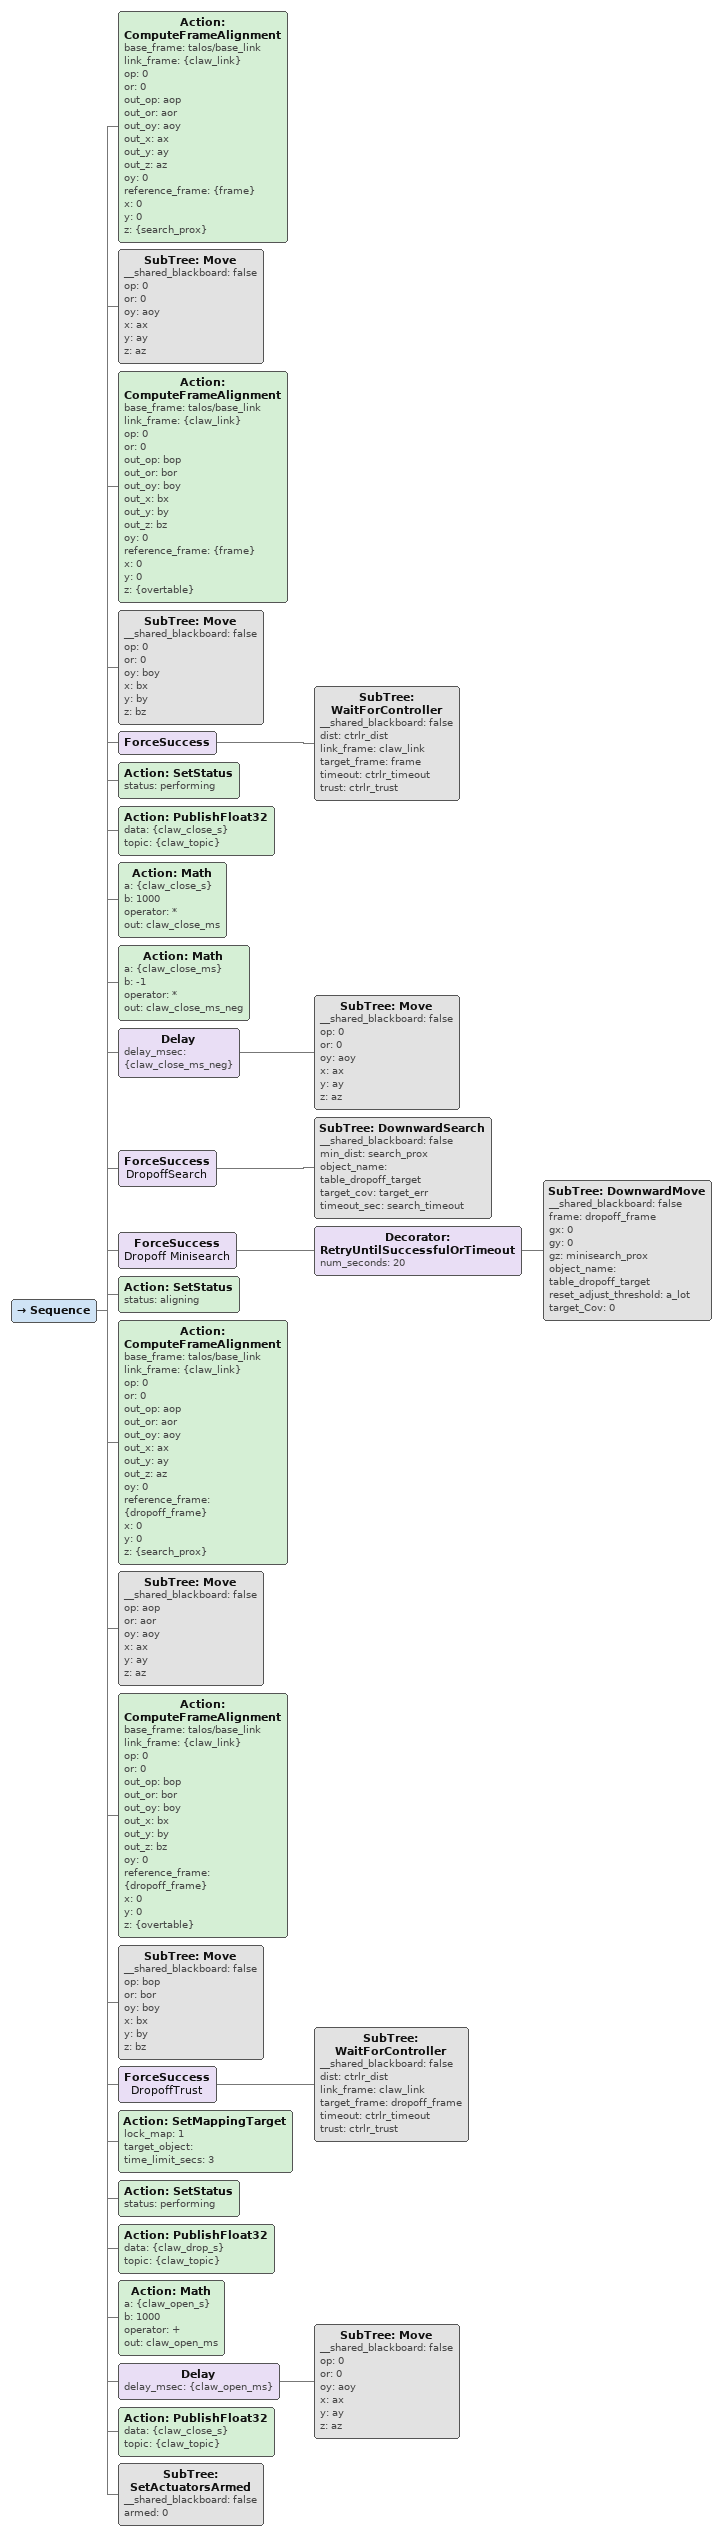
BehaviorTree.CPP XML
<Sequence>
    <Action ID="ComputeFrameAlignment" base_frame="talos/base_link" link_frame="{claw_link}" op="0" or="0" out_op="aop" out_or="aor" out_oy="aoy" out_x="ax" out_y="ay" out_z="az" oy="0" reference_frame="{frame}" x="0" y="0" z="{search_prox}"/>
    <SubTree ID="Move" __shared_blackboard="false" op="0" or="0" oy="aoy" x="ax" y="ay" z="az"/>
    <Action ID="ComputeFrameAlignment" base_frame="talos/base_link" link_frame="{claw_link}" op="0" or="0" out_op="bop" out_or="bor" out_oy="boy" out_x="bx" out_y="by" out_z="bz" oy="0" reference_frame="{frame}" x="0" y="0" z="{overtable}"/>
    <SubTree ID="Move" __shared_blackboard="false" op="0" or="0" oy="boy" x="bx" y="by" z="bz"/>
    <ForceSuccess>
        <SubTree ID="WaitForController" __shared_blackboard="false" dist="ctrlr_dist" link_frame="claw_link" target_frame="frame" timeout="ctrlr_timeout" trust="ctrlr_trust"/>
    </ForceSuccess>
    <Action ID="SetStatus" status="performing"/>
    <Action ID="PublishFloat32" data="{claw_close_s}" topic="{claw_topic}"/>
    <Action ID="Math" a="{claw_close_s}" b="1000" operator="*" out="claw_close_ms"/>
    <Action ID="Math" a="{claw_close_ms}" b="-1" operator="*" out="claw_close_ms_neg"/>
    <Delay delay_msec="{claw_close_ms_neg}">
        <SubTree ID="Move" __shared_blackboard="false" op="0" or="0" oy="aoy" x="ax" y="ay" z="az"/>
    </Delay>
    <ForceSuccess name="DropoffSearch">
        <SubTree ID="DownwardSearch" __shared_blackboard="false" min_dist="search_prox" object_name="table_dropoff_target" target_cov="target_err" timeout_sec="search_timeout"/>
    </ForceSuccess>
    <ForceSuccess name="Dropoff Minisearch">
        <Decorator ID="RetryUntilSuccessfulOrTimeout" num_seconds="20">
            <SubTree ID="DownwardMove" __shared_blackboard="false" frame="dropoff_frame" gx="0" gy="0" gz="minisearch_prox" object_name="table_dropoff_target" reset_adjust_threshold="a_lot" target_Cov="0"/>
        </Decorator>
    </ForceSuccess>
    <Action ID="SetStatus" status="aligning"/>
    <Action ID="ComputeFrameAlignment" base_frame="talos/base_link" link_frame="{claw_link}" op="0" or="0" out_op="aop" out_or="aor" out_oy="aoy" out_x="ax" out_y="ay" out_z="az" oy="0" reference_frame="{dropoff_frame}" x="0" y="0" z="{search_prox}"/>
    <SubTree ID="Move" __shared_blackboard="false" op="aop" or="aor" oy="aoy" x="ax" y="ay" z="az"/>
    <Action ID="ComputeFrameAlignment" base_frame="talos/base_link" link_frame="{claw_link}" op="0" or="0" out_op="bop" out_or="bor" out_oy="boy" out_x="bx" out_y="by" out_z="bz" oy="0" reference_frame="{dropoff_frame}" x="0" y="0" z="{overtable}"/>
    <SubTree ID="Move" __shared_blackboard="false" op="bop" or="bor" oy="boy" x="bx" y="by" z="bz"/>
    <ForceSuccess name="DropoffTrust">
        <SubTree ID="WaitForController" __shared_blackboard="false" dist="ctrlr_dist" link_frame="claw_link" target_frame="dropoff_frame" timeout="ctrlr_timeout" trust="ctrlr_trust"/>
    </ForceSuccess>
    <Action ID="SetMappingTarget" lock_map="1" target_object="" time_limit_secs="3"/>
    <Action ID="SetStatus" status="performing"/>
    <Action ID="PublishFloat32" data="{claw_drop_s}" topic="{claw_topic}"/>
    <Action ID="Math" a="{claw_open_s}" b="1000" operator="+" out="claw_open_ms"/>
    <Delay delay_msec="{claw_open_ms}">
        <SubTree ID="Move" __shared_blackboard="false" op="0" or="0" oy="aoy" x="ax" y="ay" z="az"/>
    </Delay>
    <Action ID="PublishFloat32" data="{claw_close_s}" topic="{claw_topic}"/>
    <SubTree ID="SetActuatorsArmed" __shared_blackboard="false" armed="0"/>
</Sequence>
